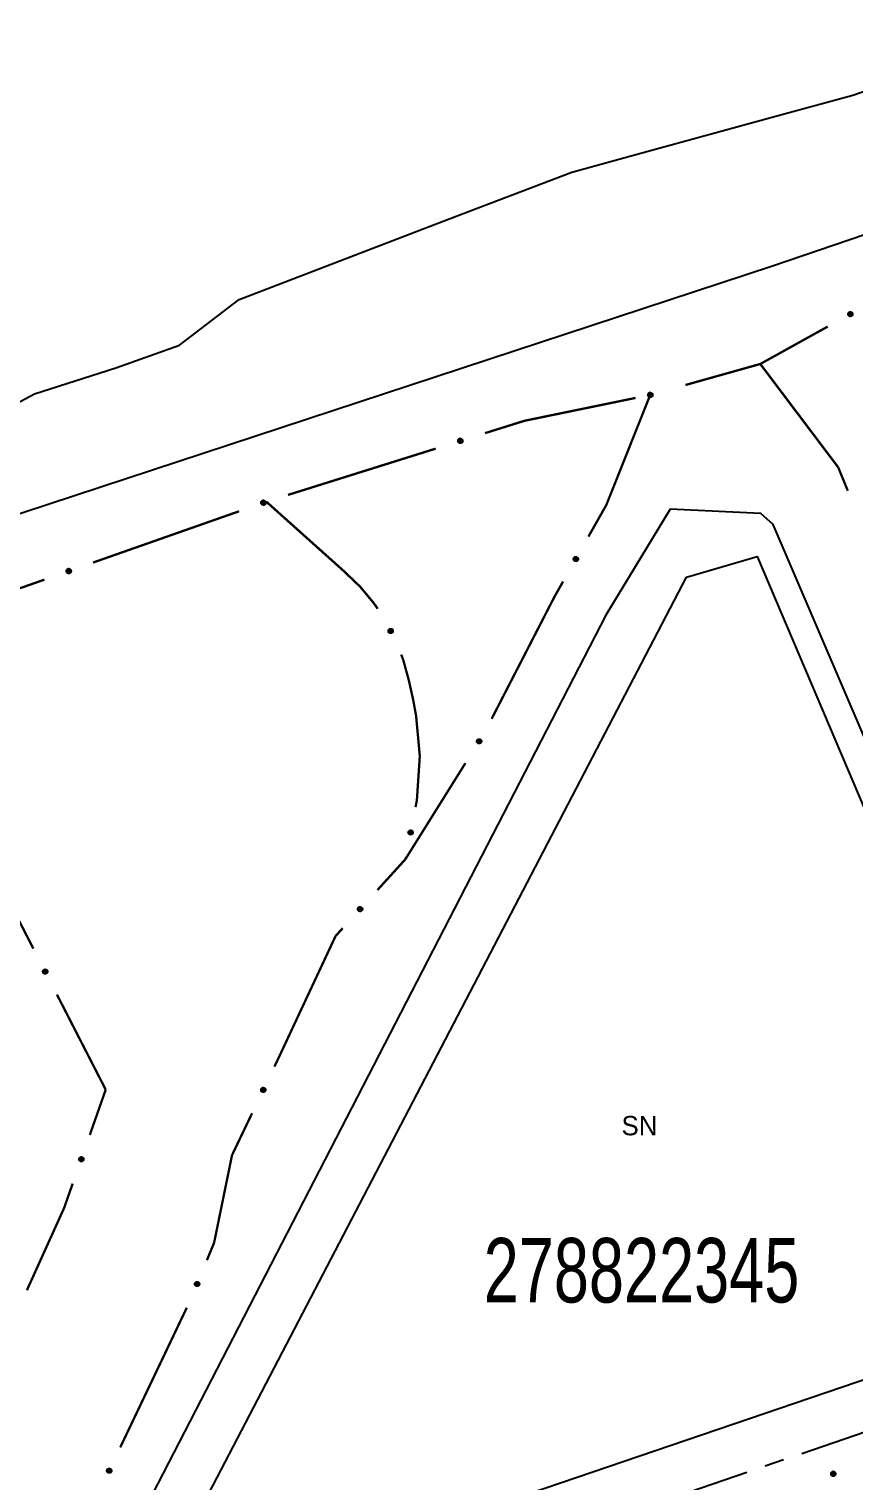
# Model space of a CAD drawing. Extents: x 204373 to 205952, y 4873300 to 4875179.
# Drawn here: x 204838.7 to 204902.7, y 4874740.7 to 4874853.2 of the extents above; entities that cross this region are included whole.
import ezdxf
from ezdxf.enums import TextEntityAlignment as Align

# ---------------------------------------------------------------- set-up
doc = ezdxf.new("R2010")
doc.units = 0
doc.header["$LTSCALE"] = 1.5
doc.header["$MEASUREMENT"] = 0
doc.linetypes.add('TRACO_13', pattern=[8, 5, -1, 1, -1])
for name, color, linetype in [('CD_MALHA_LOTES', 7, 'CONTINUOUS'), ('CD_TXT_QUADRA', 255, 'CONTINUOUS'), ('HD-PRAIA', 251, 'CONTINUOUS'), ('RU-QUADRA', 220, 'CONTINUOUS'), ('SV-EIXO-RUA-N-PAV', 6, 'CONTINUOUS'), ('SV-EIXO-RUA-PAV', 20, 'CONTINUOUS'), ('SV-RUA-NAO-PAV', 7, 'CONTINUOUS'), ('SV-RUA-PAVIM', 7, 'CONTINUOUS'), ('Th_NmrPort', 1, 'CONTINUOUS')]:
    doc.layers.add(name, color=color, linetype=linetype)
doc.styles.add('ARIAL', font='ARIAL.SHX')

msp = doc.modelspace()

# ---------------------------------------------------------------- linework, layer by layer
at = {"layer": 'CD_MALHA_LOTES', "linetype": 'Continuous', "flags": 128}
for points in [[(204889.66742, 4874810.706005), (204895.166175, 4874812.309808)], [(204895.166175, 4874812.309808), (204919.910574, 4874754.114648)], [(204847.281181, 4874729.370249), (204889.66742, 4874810.706005)], [(204919.910574, 4874754.114648), (204847.281181, 4874729.370249)]]:
    msp.add_lwpolyline(points, dxfattribs=at)
at = {"layer": 'HD-PRAIA', "linetype": 'Continuous'}
msp.add_polyline3d([(204833.073547, 4874821.705019, 6.87616), (204839.121465, 4874824.919538, 7.049548), (204845.435938, 4874826.948694, 7.024778), (204850.362621, 4874828.688966, 7.000009), (204855.003133, 4874832.243961, 6.801851), (204871.156883, 4874838.431312, 6.801851), (204880.780294, 4874842.117356, 6.801851), (204886.308979, 4874843.629654, 6.801851), (204896.51029, 4874846.420087, 6.801851), (204902.568608, 4874848.077259, 6.801851), (204915.20281, 4874852.494974, 6.801851), (204988.416498, 4874878.095102, 6.801851), (204986.837896, 4874884.703752, 6.801851), (205002.102454, 4874890.599496, 6.801851), (205004.636709, 4874883.83081, 6.801851), (205164.366121, 4874940.682761, 6.801851)], dxfattribs=at)
at = {"layer": 'RU-QUADRA', "linetype": 'Continuous', "flags": 128}
msp.add_lwpolyline([(204889.66742, 4874810.706005), (204895.166175, 4874812.309808), (204919.910574, 4874754.114648), (204847.281181, 4874729.370249)], close=True, dxfattribs=at)
at = {"layer": 'SV-EIXO-RUA-N-PAV'}
msp.add_lwpolyline([(204901.225947, 4874741.156898), (204901.205472, 4874741.112482), (204901.178793, 4874741.078494), (204901.148382, 4874741.056552), (204901.116453, 4874741.04417), (204901.082361, 4874741.035181), (204901.04599, 4874741.033701), (204901.005258, 4874741.041001), (204900.960558, 4874741.061227), (204900.927538, 4874741.090846), (204900.904431, 4874741.11951), (204900.889602, 4874741.15206), (204900.881425, 4874741.185325), (204900.881137, 4874741.223156), (204900.888938, 4874741.264361), (204900.910364, 4874741.308817), (204900.936748, 4874741.341957), (204900.96672, 4874741.362408), (204900.999539, 4874741.377109), (204901.034454, 4874741.385869), (204901.070165, 4874741.387115), (204901.111638, 4874741.379186), (204901.155235, 4874741.357458), (204901.188589, 4874741.33152), (204901.209456, 4874741.301843), (204901.223202, 4874741.269207), (204901.232633, 4874741.235123), (204901.235642, 4874741.198624), (204901.225947, 4874741.156898)], close=True, dxfattribs=at)
for points in [[(204901.155235, 4874741.357458), (204900.881137, 4874741.223156)], [(204901.188589, 4874741.33152), (204900.881425, 4874741.185325)], [(204901.169532, 4874741.344711), (204900.885392, 4874741.206804)], [(204901.130325, 4874741.365602), (204900.887738, 4874741.245254)], [(204901.195494, 4874741.316252), (204900.888192, 4874741.17017)], [(204901.111638, 4874741.379186), (204900.888938, 4874741.264361)], [(204901.209456, 4874741.301843), (204900.889602, 4874741.15206)], [(204901.213735, 4874741.285067), (204900.897805, 4874741.138834)], [(204901.223202, 4874741.269207), (204900.904431, 4874741.11951)], [(204901.0865, 4874741.379074), (204900.906812, 4874741.289609)], [(204901.070165, 4874741.387115), (204900.910364, 4874741.308817)], [(204901.224711, 4874741.249871), (204900.921269, 4874741.105152)], [(204901.232633, 4874741.235123), (204900.927538, 4874741.090846)], [(204901.048428, 4874741.384448), (204900.929444, 4874741.327984)], [(204901.034454, 4874741.385869), (204900.936748, 4874741.341957)], [(204901.22963, 4874741.215432), (204900.948517, 4874741.077147)], [(204901.235642, 4874741.198624), (204900.960558, 4874741.061227)], [(204901.229403, 4874741.179177), (204900.985606, 4874741.054061)], [(204901.225947, 4874741.156898), (204901.005258, 4874741.041001)], [(204901.213811, 4874741.133157), (204901.032458, 4874741.04021)], [(204901.205472, 4874741.112482), (204901.04599, 4874741.033701)], [(204901.190347, 4874741.093042), (204901.072195, 4874741.038318)], [(204901.178793, 4874741.078494), (204901.082361, 4874741.035181)]]:
    msp.add_lwpolyline(points, dxfattribs=at)
at = {"layer": 'SV-EIXO-RUA-PAV'}
for points in [[(204902.550715, 4874831.080803), (204902.537912, 4874831.0336), (204902.517256, 4874830.99565), (204902.490917, 4874830.968956), (204902.461492, 4874830.951436), (204902.429369, 4874830.936903), (204902.39375, 4874830.929396), (204902.352372, 4874830.929821), (204902.304931, 4874830.942332), (204902.267445, 4874830.966048), (204902.239893, 4874830.99047), (204902.219858, 4874831.020101), (204902.206263, 4874831.051543), (204902.199689, 4874831.088799), (204902.200529, 4874831.130728), (204902.214264, 4874831.178127), (204902.23477, 4874831.215194), (204902.260924, 4874831.240345), (204902.29084, 4874831.260298), (204902.323813, 4874831.274742), (204902.358819, 4874831.281909), (204902.401033, 4874831.280988), (204902.447637, 4874831.266811), (204902.48484, 4874831.246781), (204902.510351, 4874831.220987), (204902.529332, 4874831.191092), (204902.5443, 4874831.15905), (204902.553337, 4874831.12356), (204902.550715, 4874831.080803)], [(204887.029954, 4874824.764986), (204887.003637, 4874824.723762), (204886.972588, 4874824.693714), (204886.939479, 4874824.676105), (204886.906164, 4874824.668174), (204886.871167, 4874824.663899), (204886.834932, 4874824.667374), (204886.795569, 4874824.680138), (204886.754031, 4874824.706248), (204886.725339, 4874824.740078), (204886.70634, 4874824.771614), (204886.696069, 4874824.805877), (204886.692486, 4874824.839944), (204886.69734, 4874824.877464), (204886.710665, 4874824.917228), (204886.737931, 4874824.958361), (204886.768572, 4874824.987611), (204886.801044, 4874825.003801), (204886.835555, 4874825.013908), (204886.871336, 4874825.017845), (204886.906885, 4874825.014229), (204886.946897, 4874825.00074), (204886.987139, 4874824.973291), (204887.016661, 4874824.943064), (204887.033304, 4874824.910827), (204887.042489, 4874824.876627), (204887.047204, 4874824.841578), (204887.045227, 4874824.805008), (204887.029954, 4874824.764986)], [(204872.315354, 4874821.216253), (204872.293311, 4874821.172593), (204872.265439, 4874821.139577), (204872.234267, 4874821.118731), (204872.201917, 4874821.107493), (204872.167527, 4874821.099723), (204872.131126, 4874821.099539), (204872.09068, 4874821.108284), (204872.046728, 4874821.130088), (204872.014783, 4874821.160863), (204871.992711, 4874821.190331), (204871.97905, 4874821.223388), (204871.972062, 4874821.256923), (204871.973121, 4874821.294741), (204871.982383, 4874821.335642), (204872.005377, 4874821.379307), (204872.032924, 4874821.411487), (204872.063605, 4874821.430859), (204872.096926, 4874821.444382), (204872.132131, 4874821.451894), (204872.167864, 4874821.451869), (204872.209028, 4874821.442469), (204872.251825, 4874821.419202), (204872.284235, 4874821.392094), (204872.304032, 4874821.361693), (204872.316607, 4874821.328589), (204872.32482, 4874821.294191), (204872.326528, 4874821.257607), (204872.315354, 4874821.216253)], [(204857.05212, 4874816.429577), (204857.031574, 4874816.385194), (204857.00484, 4874816.35125), (204856.974394, 4874816.329357), (204856.942445, 4874816.317025), (204856.908338, 4874816.308091), (204856.871965, 4874816.306671), (204856.831245, 4874816.314036), (204856.786578, 4874816.334334), (204856.753605, 4874816.364006), (204856.730544, 4874816.392707), (204856.715768, 4874816.425281), (204856.707644, 4874816.458559), (204856.707418, 4874816.49639), (204856.715285, 4874816.537583), (204856.736782, 4874816.582004), (204856.76322, 4874816.615102), (204856.793225, 4874816.635505), (204856.826067, 4874816.650153), (204856.860996, 4874816.658856), (204856.896709, 4874816.660045), (204856.938169, 4874816.652049), (204856.981732, 4874816.630251), (204857.015044, 4874816.604259), (204857.035863, 4874816.574549), (204857.049556, 4874816.541891), (204857.058932, 4874816.507791), (204857.061883, 4874816.471287), (204857.05212, 4874816.429577)], [(204881.260395, 4874812.191991), (204881.274151, 4874812.145057), (204881.276377, 4874812.101906), (204881.267875, 4874812.065382), (204881.251945, 4874812.035066), (204881.232156, 4874812.005887), (204881.205714, 4874811.98087), (204881.170215, 4874811.959605), (204881.123231, 4874811.945475), (204881.078878, 4874811.9461), (204881.042624, 4874811.95252), (204881.010056, 4874811.96731), (204880.982032, 4874811.987009), (204880.956954, 4874812.015335), (204880.935755, 4874812.05152), (204880.92269, 4874812.099108), (204880.920798, 4874812.141427), (204880.92995, 4874812.176538), (204880.945026, 4874812.209186), (204880.965586, 4874812.238734), (204880.991684, 4874812.263141), (204881.028155, 4874812.28442), (204881.075295, 4874812.296692), (204881.117481, 4874812.299061), (204881.152712, 4874812.290405), (204881.18452, 4874812.274839), (204881.214028, 4874812.255346), (204881.240282, 4874812.229813), (204881.260395, 4874812.191991)], [(204841.955719, 4874811.128759), (204841.935173, 4874811.084376), (204841.908439, 4874811.050432), (204841.877992, 4874811.028539), (204841.846043, 4874811.016207), (204841.811937, 4874811.007273), (204841.775564, 4874811.005853), (204841.734844, 4874811.013218), (204841.690177, 4874811.033516), (204841.657204, 4874811.063188), (204841.634143, 4874811.091889), (204841.619367, 4874811.124463), (204841.611243, 4874811.157741), (204841.611017, 4874811.195572), (204841.618884, 4874811.236765), (204841.640381, 4874811.281186), (204841.666819, 4874811.314284), (204841.696824, 4874811.334687), (204841.729666, 4874811.349335), (204841.764595, 4874811.358038), (204841.800308, 4874811.359227), (204841.841768, 4874811.351231), (204841.88533, 4874811.329433), (204841.918643, 4874811.303441), (204841.939462, 4874811.273731), (204841.953154, 4874811.241073), (204841.962531, 4874811.206973), (204841.965482, 4874811.170469), (204841.955719, 4874811.128759)], [(204866.776338, 4874806.717786), (204866.822951, 4874806.702979), (204866.859985, 4874806.680721), (204866.88553, 4874806.653267), (204866.901777, 4874806.62312), (204866.914925, 4874806.590406), (204866.920904, 4874806.554499), (204866.918713, 4874806.513177), (204866.904187, 4874806.466313), (204866.878893, 4874806.429874), (204866.853317, 4874806.40339), (204866.822857, 4874806.384639), (204866.790864, 4874806.372399), (204866.75336, 4874806.367421), (204866.711505, 4874806.370051), (204866.664736, 4874806.385797), (204866.628579, 4874806.407867), (204866.604568, 4874806.435071), (204866.58591, 4874806.465813), (204866.572887, 4874806.499371), (204866.567221, 4874806.534652), (204866.569945, 4874806.576789), (204866.586098, 4874806.622744), (204866.607698, 4874806.659058), (204866.634558, 4874806.683445), (204866.665237, 4874806.701132), (204866.697888, 4874806.714718), (204866.733732, 4874806.722231), (204866.776338, 4874806.717786)], [(204873.764313, 4874798.055573), (204873.775985, 4874798.008078), (204873.776304, 4874797.964871), (204873.766198, 4874797.928758), (204873.748947, 4874797.899175), (204873.727889, 4874797.870897), (204873.700368, 4874797.847072), (204873.663966, 4874797.827394), (204873.616403, 4874797.815351), (204873.572121, 4874797.817933), (204873.536186, 4874797.825947), (204873.504302, 4874797.84216), (204873.477175, 4874797.863076), (204873.453372, 4874797.892482), (204873.43379, 4874797.929567), (204873.422838, 4874797.977686), (204873.422816, 4874798.020046), (204873.433508, 4874798.05472), (204873.45001, 4874798.08667), (204873.471855, 4874798.115282), (204873.499004, 4874798.138514), (204873.536379, 4874798.158162), (204873.584015, 4874798.168342), (204873.626265, 4874798.168847), (204873.661079, 4874798.158644), (204873.692169, 4874798.14169), (204873.720788, 4874798.120914), (204873.74589, 4874798.094246), (204873.764313, 4874798.055573)], [(204868.420002, 4874791.050085), (204868.447841, 4874791.009873), (204868.463545, 4874790.96962), (204868.46698, 4874790.932277), (204868.46141, 4874790.898487), (204868.451819, 4874790.86456), (204868.434602, 4874790.832487), (204868.407609, 4874790.801123), (204868.367466, 4874790.772914), (204868.325174, 4874790.759537), (204868.288743, 4874790.754211), (204868.253175, 4874790.75799), (204868.220372, 4874790.767859), (204868.187648, 4874790.786845), (204868.156131, 4874790.81451), (204868.128742, 4874790.855561), (204868.113617, 4874790.89513), (204868.111244, 4874790.931337), (204868.115269, 4874790.967071), (204868.125476, 4874791.001591), (204868.142558, 4874791.032977), (204868.17047, 4874791.064659), (204868.211346, 4874791.091156), (204868.250638, 4874791.106691), (204868.286802, 4874791.109573), (204868.321894, 4874791.104818), (204868.35604, 4874791.095611), (204868.389, 4874791.079647), (204868.420002, 4874791.050085)], [(204864.550447, 4874785.018714), (204864.553465, 4874784.969899), (204864.546077, 4874784.927327), (204864.529695, 4874784.893594), (204864.507447, 4874784.86756), (204864.481685, 4874784.843489), (204864.450358, 4874784.824951), (204864.411031, 4874784.812077), (204864.362084, 4874784.808706), (204864.318971, 4874784.81914), (204864.28504, 4874784.833431), (204864.256557, 4874784.855068), (204864.233593, 4874784.880485), (204864.215412, 4874784.913663), (204864.202755, 4874784.953644), (204864.200556, 4874785.002945), (204864.208086, 4874785.044631), (204864.224788, 4874785.076843), (204864.246721, 4874785.10534), (204864.273315, 4874785.129599), (204864.304172, 4874785.14762), (204864.34445, 4874785.160291), (204864.393138, 4874785.161816), (204864.434801, 4874785.154782), (204864.467239, 4874785.138537), (204864.494808, 4874785.116311), (204864.519265, 4874785.090767), (204864.539212, 4874785.060052), (204864.550447, 4874785.018714)], [(204839.991263, 4874780.316501), (204840.038027, 4874780.302179), (204840.07529, 4874780.280306), (204840.101118, 4874780.253119), (204840.117678, 4874780.223142), (204840.131165, 4874780.190567), (204840.137517, 4874780.154724), (204840.135754, 4874780.113381), (204840.121716, 4874780.066369), (204840.096802, 4874780.02967), (204840.071502, 4874780.002922), (204840.041239, 4874779.983855), (204840.009374, 4874779.971283), (204839.971924, 4874779.965916), (204839.930044, 4874779.968111), (204839.883114, 4874779.983371), (204839.846729, 4874780.005064), (204839.822437, 4874780.032018), (204839.803461, 4874780.062564), (204839.790091, 4874780.095986), (204839.784058, 4874780.131206), (204839.786344, 4874780.173368), (204839.80202, 4874780.219489), (204839.823242, 4874780.256025), (204839.849847, 4874780.280689), (204839.88034, 4874780.298694), (204839.912848, 4874780.312619), (204839.948613, 4874780.320504), (204839.991263, 4874780.316501)], [(204857.028879, 4874771.054811), (204857.045775, 4874771.008914), (204857.050911, 4874770.966012), (204857.044895, 4874770.928997), (204857.031051, 4874770.897674), (204857.013278, 4874770.867225), (204856.988586, 4874770.840479), (204856.954605, 4874770.816864), (204856.908683, 4874770.799592), (204856.864388, 4874770.797219), (204856.827784, 4874770.801175), (204856.794291, 4874770.813731), (204856.765, 4874770.831492), (204856.738066, 4874770.85806), (204856.714471, 4874770.892729), (204856.698221, 4874770.939327), (204856.693474, 4874770.98142), (204856.700233, 4874771.01707), (204856.713069, 4874771.050662), (204856.731586, 4874771.081531), (204856.755975, 4874771.107646), (204856.790926, 4874771.131339), (204856.837129, 4874771.146769), (204856.879059, 4874771.151982), (204856.914794, 4874771.145726), (204856.947581, 4874771.132344), (204856.978338, 4874771.11489), (204857.006257, 4874771.091188), (204857.028879, 4874771.054811)], [(204842.906232, 4874765.695304), (204842.927999, 4874765.651507), (204842.937751, 4874765.609414), (204842.93578, 4874765.571965), (204842.925409, 4874765.539327), (204842.911039, 4874765.507132), (204842.889389, 4874765.477869), (204842.858166, 4874765.450713), (204842.814384, 4874765.428569), (204842.770607, 4874765.421413), (204842.73379, 4874765.421381), (204842.699134, 4874765.430235), (204842.668092, 4874765.44472), (204842.638439, 4874765.468214), (204842.611227, 4874765.500124), (204842.590026, 4874765.544687), (204842.580749, 4874765.586019), (204842.583606, 4874765.622191), (204842.592729, 4874765.656975), (204842.607794, 4874765.689669), (204842.629211, 4874765.718271), (204842.66139, 4874765.745611), (204842.70565, 4874765.765954), (204842.746769, 4874765.775677), (204842.782971, 4874765.773328), (204842.817014, 4874765.763577), (204842.849481, 4874765.749556), (204842.879803, 4874765.729017), (204842.906232, 4874765.695304)], [(204851.888804, 4874756.017592), (204851.908175, 4874755.972683), (204851.91564, 4874755.930125), (204851.91165, 4874755.892838), (204851.899532, 4874755.860807), (204851.883444, 4874755.829435), (204851.860246, 4874755.801383), (204851.827602, 4874755.775952), (204851.782689, 4874755.756204), (204851.73859, 4874755.751422), (204851.701824, 4874755.753379), (204851.667697, 4874755.764091), (204851.637482, 4874755.78023), (204851.60914, 4874755.805291), (204851.583692, 4874755.838624), (204851.564927, 4874755.884266), (204851.557895, 4874755.926039), (204851.562702, 4874755.962004), (204851.573688, 4874755.996245), (204851.590497, 4874756.028077), (204851.613427, 4874756.055482), (204851.647035, 4874756.081044), (204851.692329, 4874756.098968), (204851.733913, 4874756.106457), (204851.769936, 4874756.102157), (204851.803403, 4874756.090582), (204851.835065, 4874756.074828), (204851.864234, 4874756.052683), (204851.888804, 4874756.017592)], [(204845.076214, 4874741.53614), (204845.093207, 4874741.490278), (204845.098434, 4874741.447388), (204845.092497, 4874741.41036), (204845.078718, 4874741.379008), (204845.06101, 4874741.348521), (204845.036375, 4874741.321723), (204845.002444, 4874741.298036), (204844.956559, 4874741.280667), (204844.91227, 4874741.2782), (204844.875657, 4874741.282078), (204844.842137, 4874741.294563), (204844.812809, 4874741.312262), (204844.785818, 4874741.338772), (204844.76215, 4874741.373392), (204844.745801, 4874741.419955), (204844.740965, 4874741.462038), (204844.747648, 4874741.497702), (204844.760413, 4874741.531321), (204844.778865, 4874741.562229), (204844.803199, 4874741.588396), (204844.838099, 4874741.612164), (204844.884269, 4874741.627691), (204844.926188, 4874741.632993), (204844.961936, 4874741.626813), (204844.994751, 4874741.613501), (204845.025546, 4874741.596111), (204845.053515, 4874741.572469), (204845.076214, 4874741.53614)]]:
    msp.add_lwpolyline(points, close=True, dxfattribs=at)
for points in [[(204902.447637, 4874831.266811), (204902.199689, 4874831.088799)], [(204902.401033, 4874831.280988), (204902.200529, 4874831.130728)], [(204902.421719, 4874831.270699), (204902.202523, 4874831.111688)], [(204902.48484, 4874831.246781), (204902.206263, 4874831.051543)], [(204902.463855, 4874831.25662), (204902.206603, 4874831.073382)], [(204902.376264, 4874831.276697), (204902.213955, 4874831.158596)], [(204902.358819, 4874831.281909), (204902.214264, 4874831.178127)], [(204902.494187, 4874831.232874), (204902.215457, 4874831.037724)], [(204902.510351, 4874831.220987), (204902.219858, 4874831.020101)], [(204902.337829, 4874831.275665), (204902.22989, 4874831.2002)], [(204902.51736, 4874831.205157), (204902.230146, 4874831.008423)], [(204902.323813, 4874831.274742), (204902.23477, 4874831.215194)], [(204902.529332, 4874831.191092), (204902.239893, 4874830.99047)], [(204902.534035, 4874831.172276), (204902.258884, 4874830.979112)], [(204902.5443, 4874831.15905), (204902.267445, 4874830.966048)], [(204902.544614, 4874831.139135), (204902.290411, 4874830.956028)], [(204902.553337, 4874831.12356), (204902.304931, 4874830.942332)], [(204902.550419, 4874831.103346), (204902.330821, 4874830.939431)], [(204902.550715, 4874831.080803), (204902.352372, 4874830.929821)], [(204902.542696, 4874831.055374), (204902.379324, 4874830.933564)], [(204902.537912, 4874831.0336), (204902.39375, 4874830.929396)], [(204902.52623, 4874831.011915), (204902.418823, 4874830.938306)], [(204902.517256, 4874830.99565), (204902.429369, 4874830.936903)], [(204887.016661, 4874824.943064), (204886.692486, 4874824.839944)], [(204887.033304, 4874824.910827), (204886.696069, 4874824.805877)], [(204887.021428, 4874824.926999), (204886.697133, 4874824.824011)], [(204886.987139, 4874824.973291), (204886.69734, 4874824.877464)], [(204886.999573, 4874824.958721), (204886.699334, 4874824.860685)], [(204887.035265, 4874824.893626), (204886.7024, 4874824.79166)], [(204887.042489, 4874824.876627), (204886.70634, 4874824.771614)], [(204886.963566, 4874824.984743), (204886.706881, 4874824.898461)], [(204886.946897, 4874825.00074), (204886.710665, 4874824.917228)], [(204887.041358, 4874824.857266), (204886.721071, 4874824.755103)], [(204887.047204, 4874824.841578), (204886.725339, 4874824.740078)], [(204886.921977, 4874825.004044), (204886.731803, 4874824.939814)], [(204886.906885, 4874825.014229), (204886.737931, 4874824.958361)], [(204887.041554, 4874824.822477), (204886.744264, 4874824.723656)], [(204887.045227, 4874824.805008), (204886.754031, 4874824.706248)], [(204886.884988, 4874825.014539), (204886.759437, 4874824.974759)], [(204886.871336, 4874825.017845), (204886.768572, 4874824.987611)], [(204887.036405, 4874824.786589), (204886.777872, 4874824.695747)], [(204887.029954, 4874824.764986), (204886.795569, 4874824.680138)], [(204887.014706, 4874824.743114), (204886.822409, 4874824.67566)], [(204887.003637, 4874824.723762), (204886.834932, 4874824.667374)], [(204886.986011, 4874824.706557), (204886.861521, 4874824.668388)], [(204886.972588, 4874824.693714), (204886.871167, 4874824.663899)], [(204872.284235, 4874821.392094), (204871.972062, 4874821.256923)], [(204872.251825, 4874821.419202), (204871.973121, 4874821.294741)], [(204872.265659, 4874821.405955), (204871.976791, 4874821.278247)], [(204872.290592, 4874821.37659), (204871.978286, 4874821.241537)], [(204872.304032, 4874821.361693), (204871.97905, 4874821.223388)], [(204872.22722, 4874821.428228), (204871.980504, 4874821.31659)], [(204872.209028, 4874821.442469), (204871.982383, 4874821.335642)], [(204872.307711, 4874821.344776), (204871.986777, 4874821.209879)], [(204872.316607, 4874821.328589), (204871.992711, 4874821.190331)], [(204872.183903, 4874821.443252), (204872.001144, 4874821.360237)], [(204872.167864, 4874821.451869), (204872.005377, 4874821.379307)], [(204872.317427, 4874821.309212), (204872.009027, 4874821.175383)], [(204872.32482, 4874821.294191), (204872.014783, 4874821.160863)], [(204872.146046, 4874821.449977), (204872.025127, 4874821.397783)], [(204872.132131, 4874821.451894), (204872.032924, 4874821.411487)], [(204872.321118, 4874821.274619), (204872.035262, 4874821.146426)], [(204872.326528, 4874821.257607), (204872.046728, 4874821.130088)], [(204872.319601, 4874821.238395), (204872.071505, 4874821.122035)], [(204872.315354, 4874821.216253), (204872.09068, 4874821.108284)], [(204872.302381, 4874821.192959), (204872.117834, 4874821.106525)], [(204872.293311, 4874821.172593), (204872.131126, 4874821.099539)], [(204872.277504, 4874821.153704), (204872.157479, 4874821.10322)], [(204872.265439, 4874821.139577), (204872.167527, 4874821.099723)], [(204856.981732, 4874816.630251), (204856.707418, 4874816.49639)], [(204857.015044, 4874816.604259), (204856.707644, 4874816.458559)], [(204856.996008, 4874816.617481), (204856.711646, 4874816.480031)], [(204856.956834, 4874816.638435), (204856.714054, 4874816.518478)], [(204857.021924, 4874816.58898), (204856.714387, 4874816.443393)], [(204856.938169, 4874816.652049), (204856.715285, 4874816.537583)], [(204857.035863, 4874816.574549), (204856.715768, 4874816.425281)], [(204857.040115, 4874816.557766), (204856.72395, 4874816.412042)], [(204857.049556, 4874816.541891), (204856.730544, 4874816.392707)], [(204856.913032, 4874816.651978), (204856.733199, 4874816.562802)], [(204856.896709, 4874816.660045), (204856.736782, 4874816.582004)], [(204857.051033, 4874816.522553), (204856.747359, 4874816.378322)], [(204857.058932, 4874816.507791), (204856.753605, 4874816.364006)], [(204856.874968, 4874816.657413), (204856.755893, 4874816.60114)], [(204856.860996, 4874816.658856), (204856.76322, 4874816.615102)], [(204857.055898, 4874816.488106), (204856.774562, 4874816.350273)], [(204857.061883, 4874816.471287), (204856.786578, 4874816.334334)], [(204857.055612, 4874816.451851), (204856.811613, 4874816.327128)], [(204857.05212, 4874816.429577), (204856.831245, 4874816.314036)], [(204857.039946, 4874816.405856), (204856.858443, 4874816.313201)], [(204857.031574, 4874816.385194), (204856.871965, 4874816.306671)], [(204857.016418, 4874816.365778), (204856.898177, 4874816.311245)], [(204857.00484, 4874816.35125), (204856.908338, 4874816.308091)], [(204880.965586, 4874812.238734), (204880.920798, 4874812.141427)], [(204880.991684, 4874812.263141), (204880.92269, 4874812.099108)], [(204880.977053, 4874812.246847), (204880.924475, 4874812.126094)], [(204881.009281, 4874812.267816), (204880.932635, 4874812.082296)], [(204881.028155, 4874812.28442), (204880.935755, 4874812.05152)], [(204881.051167, 4874812.286461), (204880.947407, 4874812.03633)], [(204881.075295, 4874812.296692), (204880.956954, 4874812.015335)], [(204881.094448, 4874812.29648), (204880.970907, 4874812.005806)], [(204881.117481, 4874812.299061), (204880.982032, 4874811.987009)], [(204881.13272, 4874812.29209), (204880.997092, 4874811.980033)], [(204881.152712, 4874812.290405), (204881.010056, 4874811.96731)], [(204881.166962, 4874812.280573), (204881.02493, 4874811.962731)], [(204881.18452, 4874812.274839), (204881.042624, 4874811.95252)], [(204881.198364, 4874812.261256), (204881.064751, 4874811.952763)], [(204881.214028, 4874812.255346), (204881.078878, 4874811.9461)], [(204881.224705, 4874812.238531), (204881.103693, 4874811.949561)], [(204881.240282, 4874812.229813), (204881.123231, 4874811.945475)], [(204881.248359, 4874812.211055), (204881.146819, 4874811.956534)], [(204881.260395, 4874812.191991), (204881.170215, 4874811.959605)], [(204881.266849, 4874812.166121), (204881.191237, 4874811.976883)], [(204881.274151, 4874812.145057), (204881.205714, 4874811.98087)], [(204881.275526, 4874812.120464), (204881.222432, 4874812.001571)], [(204881.276377, 4874812.101906), (204881.232156, 4874812.005887)], [(204841.88533, 4874811.329433), (204841.611017, 4874811.195572)], [(204841.918643, 4874811.303441), (204841.611243, 4874811.157741)], [(204841.899607, 4874811.316663), (204841.615245, 4874811.179213)], [(204841.860433, 4874811.337617), (204841.617653, 4874811.21766)], [(204841.925523, 4874811.288162), (204841.617986, 4874811.142575)], [(204841.841768, 4874811.351231), (204841.618884, 4874811.236765)], [(204841.939462, 4874811.273731), (204841.619367, 4874811.124463)], [(204841.943714, 4874811.256948), (204841.627548, 4874811.111224)], [(204841.953154, 4874811.241073), (204841.634143, 4874811.091889)], [(204841.81663, 4874811.35116), (204841.636798, 4874811.261984)], [(204841.800308, 4874811.359227), (204841.640381, 4874811.281186)], [(204841.954632, 4874811.221735), (204841.650958, 4874811.077504)], [(204841.962531, 4874811.206973), (204841.657204, 4874811.063188)], [(204841.778567, 4874811.356595), (204841.659491, 4874811.300322)], [(204841.764595, 4874811.358038), (204841.666819, 4874811.314284)], [(204841.959497, 4874811.187288), (204841.678161, 4874811.049455)], [(204841.965482, 4874811.170469), (204841.690177, 4874811.033516)], [(204841.959211, 4874811.151033), (204841.715212, 4874811.02631)], [(204841.955719, 4874811.128759), (204841.734844, 4874811.013218)], [(204841.943545, 4874811.105038), (204841.762042, 4874811.012383)], [(204841.935173, 4874811.084376), (204841.775564, 4874811.005853)], [(204841.920016, 4874811.06496), (204841.801776, 4874811.010427)], [(204841.908439, 4874811.050432), (204841.811937, 4874811.007273)], [(204866.567221, 4874806.534652), (204866.664736, 4874806.385797)], [(204866.569945, 4874806.576789), (204866.711505, 4874806.370051)], [(204866.572563, 4874806.513414), (204866.64335, 4874806.402352)], [(204866.572887, 4874806.499371), (204866.628579, 4874806.407867)], [(204866.573174, 4874806.551859), (204866.684236, 4874806.384655)], [(204866.581107, 4874806.597016), (204866.730614, 4874806.37123)], [(204866.586098, 4874806.622744), (204866.75336, 4874806.367421)], [(204866.596973, 4874806.638512), (204866.769058, 4874806.373671)], [(204866.607698, 4874806.659058), (204866.790864, 4874806.372399)], [(204866.621992, 4874806.667803), (204866.805062, 4874806.380994)], [(204866.634558, 4874806.683445), (204866.822857, 4874806.384639)], [(204866.650673, 4874806.689772), (204866.834964, 4874806.394419)], [(204866.665237, 4874806.701132), (204866.853317, 4874806.40339)], [(204866.684236, 4874806.705027), (204866.865475, 4874806.421879)], [(204866.697888, 4874806.714718), (204866.878893, 4874806.429874)], [(204866.717799, 4874806.714181), (204866.889885, 4874806.452391)], [(204866.733732, 4874806.722231), (204866.904187, 4874806.466313)], [(204866.753803, 4874806.718453), (204866.908192, 4874806.492056)], [(204866.776338, 4874806.717786), (204866.918713, 4874806.513177)], [(204866.801401, 4874806.708689), (204866.916125, 4874806.540264)], [(204866.822951, 4874806.702979), (204866.920904, 4874806.554499)], [(204866.844117, 4874806.690382), (204866.913073, 4874806.57993)], [(204866.859985, 4874806.680721), (204866.914925, 4874806.590406)], [(204873.471855, 4874798.115282), (204873.422816, 4874798.020046)], [(204873.499004, 4874798.138514), (204873.422838, 4874797.977686)], [(204873.483668, 4874798.122881), (204873.425813, 4874798.004566)], [(204873.516791, 4874798.142407), (204873.432032, 4874797.960451)], [(204873.536379, 4874798.158162), (204873.43379, 4874797.929567)], [(204873.559459, 4874798.159185), (204873.44476, 4874797.913877)], [(204873.584015, 4874798.168342), (204873.453372, 4874797.892482)], [(204873.60314, 4874798.167285), (204873.46689, 4874797.882346)], [(204873.626265, 4874798.168847), (204873.477175, 4874797.863076)], [(204873.64118, 4874798.16121), (204873.491913, 4874797.855443)], [(204873.661079, 4874798.158644), (204873.504302, 4874797.84216)], [(204873.674881, 4874798.148193), (204873.51896, 4874797.836929)], [(204873.692169, 4874798.14169), (204873.536186, 4874797.825947)], [(204873.7054, 4874798.127509), (204873.558302, 4874797.825213)], [(204873.720788, 4874798.120914), (204873.572121, 4874797.817933)], [(204873.730712, 4874798.103644), (204873.597065, 4874797.820296)], [(204873.74589, 4874798.094246), (204873.616403, 4874797.815351)], [(204873.753131, 4874798.07515), (204873.640457, 4874797.825358)], [(204873.764313, 4874798.055573), (204873.663966, 4874797.827394)], [(204873.76962, 4874798.029444), (204873.685729, 4874797.843727)], [(204873.775985, 4874798.008078), (204873.700368, 4874797.847072)], [(204873.776273, 4874797.983449), (204873.717984, 4874797.867014)], [(204873.776304, 4874797.964871), (204873.727889, 4874797.870897)], [(204868.125476, 4874791.001591), (204868.113617, 4874790.89513)], [(204868.133804, 4874791.012903), (204868.121937, 4874790.881736)], [(204868.142558, 4874791.032977), (204868.128742, 4874790.855561)], [(204868.157787, 4874791.042956), (204868.143477, 4874790.842738)], [(204868.17047, 4874791.064659), (204868.156131, 4874790.81451)], [(204868.191669, 4874791.073845), (204868.171975, 4874790.803763)], [(204868.211346, 4874791.091156), (204868.187648, 4874790.786845)], [(204868.229591, 4874791.096987), (204868.203893, 4874790.782195)], [(204868.250638, 4874791.106691), (204868.220372, 4874790.767859)], [(204868.267297, 4874791.104875), (204868.236863, 4874790.765982)], [(204868.286802, 4874791.109573), (204868.253175, 4874790.75799)], [(204868.303424, 4874791.104729), (204868.268734, 4874790.758329)], [(204868.321894, 4874791.104818), (204868.288743, 4874790.754211)], [(204868.339312, 4874791.096287), (204868.309667, 4874790.761411)], [(204868.35604, 4874791.095611), (204868.325174, 4874790.759537)], [(204868.371469, 4874791.083015), (204868.347636, 4874790.770638)], [(204868.389, 4874791.079647), (204868.367466, 4874790.772914)], [(204868.402574, 4874791.064388), (204868.386371, 4874790.790839)], [(204868.420002, 4874791.050085), (204868.407609, 4874790.801123)], [(204868.434276, 4874791.027565), (204868.422118, 4874790.824143)], [(204868.447841, 4874791.009873), (204868.434602, 4874790.832487)], [(204868.456892, 4874790.986965), (204868.443949, 4874790.8574)], [(204868.463545, 4874790.96962), (204868.451819, 4874790.86456)], [(204864.304172, 4874785.14762), (204864.200556, 4874785.002945)], [(204864.34445, 4874785.160291), (204864.202755, 4874784.953644)], [(204864.322367, 4874785.14828), (204864.206531, 4874784.984347)], [(204864.273315, 4874785.129599), (204864.208086, 4874785.044631)], [(204864.286294, 4874785.134971), (204864.208275, 4874785.028864)], [(204864.367343, 4874785.157183), (204864.210753, 4874784.93625)], [(204864.393138, 4874785.161816), (204864.215412, 4874784.913663)], [(204864.411768, 4874785.157367), (204864.226908, 4874784.901279)], [(204864.434801, 4874785.154782), (204864.233593, 4874784.880485)], [(204864.448116, 4874785.144608), (204864.246734, 4874784.870347)], [(204864.467239, 4874785.138537), (204864.256557, 4874784.855068)], [(204864.478957, 4874785.125792), (204864.270048, 4874784.847308)], [(204864.494808, 4874785.116311), (204864.28504, 4874784.833431)], [(204864.5053, 4874785.1), (204864.306671, 4874784.828767)], [(204864.519265, 4874785.090767), (204864.318971, 4874784.81914)], [(204864.525952, 4874785.072004), (204864.343937, 4874784.817018)], [(204864.539212, 4874785.060052), (204864.362084, 4874784.808706)], [(204864.542933, 4874785.03997), (204864.387536, 4874784.814264)], [(204864.550447, 4874785.018714), (204864.411031, 4874784.812077)], [(204864.55101, 4874784.992057), (204864.435358, 4874784.824269)], [(204864.553465, 4874784.969899), (204864.450358, 4874784.824951)], [(204864.549358, 4874784.945613), (204864.471247, 4874784.841434)], [(204864.546077, 4874784.927327), (204864.481685, 4874784.843489)], [(204839.797296, 4874780.19371), (204839.949139, 4874779.969489)], [(204839.80202, 4874780.219489), (204839.971924, 4874779.965916)], [(204839.81273, 4874780.235369), (204839.987556, 4874779.972329)], [(204839.823242, 4874780.256025), (204840.009374, 4874779.971283)], [(204839.837444, 4874780.264918), (204840.023482, 4874779.980025)], [(204839.849847, 4874780.280689), (204840.041239, 4874779.983855)], [(204839.865895, 4874780.287183), (204840.053243, 4874779.99376)], [(204839.88034, 4874780.298694), (204840.071502, 4874780.002922)], [(204839.899298, 4874780.302787), (204840.083468, 4874780.021536)], [(204839.912848, 4874780.312619), (204840.096802, 4874780.02967)], [(204839.932764, 4874780.312288), (204840.107559, 4874780.052299)], [(204839.948613, 4874780.320504), (204840.121716, 4874780.066369)], [(204839.968721, 4874780.316933), (204840.125453, 4874780.092152)], [(204839.991263, 4874780.316501), (204840.135754, 4874780.113381)], [(204840.016418, 4874780.307664), (204840.132885, 4874780.14044)], [(204840.038027, 4874780.302179), (204840.137517, 4874780.154724)], [(204840.059323, 4874780.289802), (204840.129422, 4874780.180072)], [(204840.07529, 4874780.280306), (204840.131165, 4874780.190567)], [(204839.784058, 4874780.131206), (204839.883114, 4874779.983371)], [(204839.786344, 4874780.173368), (204839.930044, 4874779.968111)], [(204839.789621, 4874780.110024), (204839.861557, 4874779.999703)], [(204839.789832, 4874780.148473), (204839.902625, 4874779.982432)], [(204839.790091, 4874780.095986), (204839.846729, 4874780.005064)], [(204856.731586, 4874771.081531), (204856.693474, 4874770.98142)], [(204856.742478, 4874771.0904), (204856.698179, 4874770.966371)], [(204856.755975, 4874771.107646), (204856.698221, 4874770.939327)], [(204856.773217, 4874771.113498), (204856.709279, 4874770.923225)], [(204856.790926, 4874771.131339), (204856.714471, 4874770.892729)], [(204856.813748, 4874771.13493), (204856.727122, 4874770.878361)], [(204856.837129, 4874771.146769), (204856.738066, 4874770.85806)], [(204856.856253, 4874771.147851), (204856.752631, 4874770.849494)], [(204856.879059, 4874771.151982), (204856.765, 4874770.831492)], [(204856.894733, 4874771.146057), (204856.780497, 4874770.82555)], [(204856.914794, 4874771.145726), (204856.794291, 4874770.813731)], [(204856.929676, 4874771.136879), (204856.809441, 4874770.810168)], [(204856.947581, 4874771.132344), (204856.827784, 4874770.801175)], [(204856.962311, 4874771.119728), (204856.849844, 4874770.802913)], [(204856.978338, 4874771.11489), (204856.864388, 4874770.797219)], [(204856.990126, 4874771.098834), (204856.888914, 4874770.802349)], [(204857.006257, 4874771.091188), (204856.908683, 4874770.799592)], [(204857.015583, 4874771.073018), (204856.93147, 4874770.812219)], [(204857.028879, 4874771.054811), (204856.954605, 4874770.816864)], [(204857.037067, 4874771.029436), (204856.974411, 4874770.835523)], [(204857.045775, 4874771.008914), (204856.988586, 4874770.840479)], [(204857.048808, 4874770.98447), (204857.003867, 4874770.862261)], [(204857.050911, 4874770.966012), (204857.013278, 4874770.867225)], [(204842.607794, 4874765.689669), (204842.580749, 4874765.586019)], [(204842.617662, 4874765.699665), (204842.587055, 4874765.571568)], [(204842.629211, 4874765.718271), (204842.590026, 4874765.544687)], [(204842.645717, 4874765.725957), (204842.602764, 4874765.529878)], [(204842.66139, 4874765.745611), (204842.611227, 4874765.500124)], [(204842.683689, 4874765.751652), (204842.625361, 4874765.48721)], [(204842.70565, 4874765.765954), (204842.638439, 4874765.468214)], [(204842.724544, 4874765.769101), (204842.653845, 4874765.461276)], [(204842.746769, 4874765.775677), (204842.668092, 4874765.44472)], [(204842.762993, 4874765.771484), (204842.684141, 4874765.440491)], [(204842.782971, 4874765.773328), (204842.699134, 4874765.430235)], [(204842.798724, 4874765.766145), (204842.714581, 4874765.428334)], [(204842.817014, 4874765.763577), (204842.73379, 4874765.421381)], [(204842.833024, 4874765.75263), (204842.755532, 4874765.425498)], [(204842.849481, 4874765.749556), (204842.770607, 4874765.421413)], [(204842.862939, 4874765.734872), (204842.794433, 4874765.429169)], [(204842.879803, 4874765.729017), (204842.814384, 4874765.428569)], [(204842.891042, 4874765.711965), (204842.83567, 4874765.44359)], [(204842.906232, 4874765.695304), (204842.858166, 4874765.450713)], [(204842.917119, 4874765.670966), (204842.875835, 4874765.471407)], [(204842.927999, 4874765.651507), (204842.889389, 4874765.477869)], [(204842.933662, 4874765.627536), (204842.902222, 4874765.501179)], [(204842.937751, 4874765.609414), (204842.911039, 4874765.507132)], [(204851.590497, 4874756.028077), (204851.557895, 4874755.926039)], [(204851.60089, 4874756.037526), (204851.563412, 4874755.911268)], [(204851.613427, 4874756.055482), (204851.564927, 4874755.884266)], [(204851.630324, 4874756.062265), (204851.576847, 4874755.868791)], [(204851.647035, 4874756.081044), (204851.583692, 4874755.838624)], [(204851.669627, 4874756.085873), (204851.597107, 4874755.824966)], [(204851.692329, 4874756.098968), (204851.60914, 4874755.805291)], [(204851.711366, 4874756.10109), (204851.62415, 4874755.797532)], [(204851.733913, 4874756.106457), (204851.637482, 4874755.78023)], [(204851.749886, 4874756.101395), (204851.65328, 4874755.775141)], [(204851.769936, 4874756.102157), (204851.667697, 4874755.764091)], [(204851.785277, 4874756.094134), (204851.683018, 4874755.761359)], [(204851.803403, 4874756.090582), (204851.701824, 4874755.753379)], [(204851.818798, 4874756.078786), (204851.723757, 4874755.756315)], [(204851.835065, 4874756.074828), (204851.73859, 4874755.751422)], [(204851.84771, 4874756.059439), (204851.762799, 4874755.75788)], [(204851.864234, 4874756.052683), (204851.782689, 4874755.756204)], [(204851.874536, 4874756.035048), (204851.804755, 4874755.770054)], [(204851.888804, 4874756.017592), (204851.827602, 4874755.775952)], [(204851.898361, 4874755.992701), (204851.846363, 4874755.795662)], [(204851.908175, 4874755.972683), (204851.860246, 4874755.801383)], [(204851.912535, 4874755.948441), (204851.874318, 4874755.823966)], [(204851.91564, 4874755.930125), (204851.883444, 4874755.829435)], [(204844.778865, 4874741.562229), (204844.740965, 4874741.462038)], [(204844.789738, 4874741.571121), (204844.745702, 4874741.446999)], [(204844.803199, 4874741.588396), (204844.745801, 4874741.419955)], [(204844.820427, 4874741.594285), (204844.756894, 4874741.403876)], [(204844.838099, 4874741.612164), (204844.76215, 4874741.373392)], [(204844.860913, 4874741.615803), (204844.774832, 4874741.359051)], [(204844.884269, 4874741.627691), (204844.785818, 4874741.338772)], [(204844.903391, 4874741.628814), (204844.800401, 4874741.330238)], [(204844.926188, 4874741.632993), (204844.812809, 4874741.312262)], [(204844.941875, 4874741.627101), (204844.828319, 4874741.306353)], [(204844.961936, 4874741.626813), (204844.842137, 4874741.294563)], [(204844.976837, 4874741.617997), (204844.857295, 4874741.291032)], [(204844.994751, 4874741.613501), (204844.875657, 4874741.282078)], [(204845.009508, 4874741.600915), (204844.897713, 4874741.283863)], [(204845.025546, 4874741.596111), (204844.91227, 4874741.2782)], [(204845.037368, 4874741.580081), (204844.936784, 4874741.283382)], [(204845.053515, 4874741.572469), (204844.956559, 4874741.280667)], [(204845.062879, 4874741.554319), (204844.979319, 4874741.293342)], [(204845.076214, 4874741.53614), (204845.002444, 4874741.298036)], [(204845.084455, 4874741.510783), (204845.022211, 4874741.316736)], [(204845.093207, 4874741.490278), (204845.036375, 4874741.321723)], [(204845.096292, 4874741.465841), (204845.05161, 4874741.343538)], [(204845.098434, 4874741.447388), (204845.06101, 4874741.348521)]]:
    msp.add_lwpolyline(points, dxfattribs=at)
at = {"layer": 'SV-EIXO-RUA-PAV', "const_width": 0.18}
for points in [[(204900.622644, 4874830.13739), (204896.250067, 4874827.712403)], [(204896.250067, 4874827.712403), (204895.398952, 4874827.240384)], [(204895.398952, 4874827.240384), (204889.596746, 4874825.610588)], [(204895.398952, 4874827.240384), (204901.419874, 4874819.256118)], [(204885.726315, 4874824.608979), (204877.890659, 4874822.995755)], [(204886.867027, 4874824.843831), (204883.531474, 4874816.484759)], [(204877.890659, 4874822.995755), (204877.117653, 4874822.836607)], [(204877.117653, 4874822.836607), (204874.053804, 4874821.876427)], [(204870.236853, 4874820.680231), (204858.786, 4874817.091643)], [(204901.419874, 4874819.256118), (204901.437444, 4874819.232819)], [(204901.437444, 4874819.232819), (204902.185095, 4874817.409321)], [(204857.105524, 4874816.564998), (204863.065969, 4874811.22898)], [(204883.462271, 4874816.311333), (204882.077978, 4874813.862199)], [(204883.531474, 4874816.484759), (204883.462271, 4874816.311333)], [(204854.993034, 4874815.823237), (204843.670733, 4874811.847624)], [(204839.896633, 4874810.522419), (204836.122532, 4874809.197215)], [(204863.065969, 4874811.22898), (204863.082397, 4874811.214274)], [(204863.082397, 4874811.214274), (204863.789105, 4874810.538292)], [(204863.789105, 4874810.538292), (204864.391617, 4874809.961977)], [(204864.391617, 4874809.961977), (204865.134372, 4874809.062852)], [(204879.617692, 4874809.509385), (204879.449191, 4874809.211267)], [(204880.109749, 4874810.379948), (204879.617692, 4874809.509385)], [(204865.134372, 4874809.062852), (204865.473146, 4874808.652757)], [(204865.473146, 4874808.652757), (204865.735068, 4874808.264827)], [(204879.449191, 4874809.211267), (204874.57183, 4874799.735251)], [(204867.557168, 4874804.715754), (204867.709514, 4874804.329811)], [(204867.709514, 4874804.329811), (204868.129645, 4874802.801427)], [(204868.129645, 4874802.801427), (204868.148508, 4874802.732807)], [(204868.148508, 4874802.732807), (204868.350001, 4874801.82609)], [(204868.350001, 4874801.82609), (204868.490044, 4874801.195897)], [(204868.490044, 4874801.195897), (204868.553447, 4874800.84718)], [(204868.553447, 4874800.84718), (204868.717734, 4874799.943599)], [(204868.717734, 4874799.943599), (204868.999268, 4874796.874881)], [(204872.534817, 4874796.296078), (204868.294825, 4874789.512092)], [(204869.002347, 4874796.841318), (204868.805032, 4874793.881592)], [(204868.999268, 4874796.874881), (204869.002347, 4874796.841318)], [(204868.805032, 4874793.881592), (204868.774657, 4874793.425962)], [(204868.774657, 4874793.425962), (204868.669895, 4874792.892799)], [(204868.294825, 4874789.512092), (204867.872996, 4874788.837165)], [(204835.844794, 4874788.157378), (204839.045953, 4874781.917885)], [(204867.872996, 4874788.837165), (204865.717689, 4874786.466327)], [(204867.898675, 4874788.96785), (204867.872996, 4874788.837165)], [(204863.026998, 4874783.506567), (204862.470772, 4874782.894719)], [(204862.470772, 4874782.894719), (204858.160577, 4874773.679818)], [(204840.871861, 4874778.358944), (204844.523675, 4874771.241061)], [(204858.160577, 4874773.679818), (204857.994644, 4874773.325065)], [(204857.994644, 4874773.325065), (204857.73176, 4874772.776438)], [(204844.523675, 4874771.241061), (204844.652484, 4874770.989997)], [(204844.652484, 4874770.989997), (204843.418516, 4874767.48293)], [(204856.003279, 4874769.169174), (204854.706919, 4874766.463725)], [(204854.444611, 4874765.916301), (204853.163483, 4874759.653008)], [(204854.706919, 4874766.463725), (204854.444611, 4874765.916301)], [(204842.090891, 4874763.70968), (204841.427078, 4874761.823056)], [(204841.425721, 4874761.819199), (204838.542232, 4874755.445169)], [(204841.427078, 4874761.823056), (204841.425721, 4874761.819199)], [(204853.055468, 4874759.124933), (204852.496855, 4874757.774952)], [(204853.163483, 4874759.653008), (204853.055468, 4874759.124933)], [(204850.937931, 4874754.092014), (204845.775443, 4874743.259253)]]:
    msp.add_lwpolyline(points, dxfattribs=at)
at = {"layer": 'SV-RUA-NAO-PAV', "linetype": 'TRACO_13'}
msp.add_polyline3d([(204923.524853, 4874751.48994, 7.966028), (204915.615996, 4874748.595017, 8.164186), (204905.719341, 4874745.205385, 8.164186), (204874.427726, 4874734.487919, 8.213725), (204848.543701, 4874725.622569, 8.213725), (204847.762999, 4874725.62995, 8.213725), (204845.088015, 4874733.347756, 7.966028)], dxfattribs=at)
at = {"layer": 'SV-RUA-PAVIM', "linetype": 'Continuous'}
for points in [[(205296.488647, 4875158.986065, 7.049548), (205293.185288, 4875153.257667, 7.049548), (205291.796877, 4875144.361713, 6.90093), (205277.078431, 4875040.813262, 7.569712), (205268.854284, 4874985.221845, 8.065106), (205266.696529, 4874977.616676, 8.139416), (205262.370951, 4874969.805499, 8.114646), (205256.453869, 4874964.299556, 8.065106), (205248.859262, 4874959.916814, 8.238495), (205144.171601, 4874921.293836, 8.238495), (205007.282867, 4874872.631693, 7.272475), (204896.35627, 4874834.822704, 6.826621), (204758.009525, 4874789.320206, 6.702772), (204637.405725, 4874750.426916, 4.820273)], [(204923.524853, 4874751.48994, 7.966028), (204896.405633, 4874814.789391, 7.470633), (204895.431032, 4874815.654279, 7.470633), (204888.407161, 4874815.997518, 7.71833), (204883.423014, 4874807.76473, 7.371554), (204846.16343, 4874735.560828, 7.941258), (204845.088015, 4874733.347756, 8.461422)]]:
    msp.add_polyline3d(points, dxfattribs=at)

# ---------------------------------------------------------------- texts
at = {"layer": 'CD_TXT_QUADRA', "style": 'ARIAL', "width": 0.7}
msp.add_text('278822345', height=5, dxfattribs=at).set_placement((204873.956106, 4874754.496121))
at = {"layer": 'Th_NmrPort', "color": 1}
msp.add_text('SN', height=1.5, dxfattribs=at).set_placement((204884.637821, 4874768.203307), align=Align.MIDDLE_LEFT)

doc.saveas('drawing.dxf')
